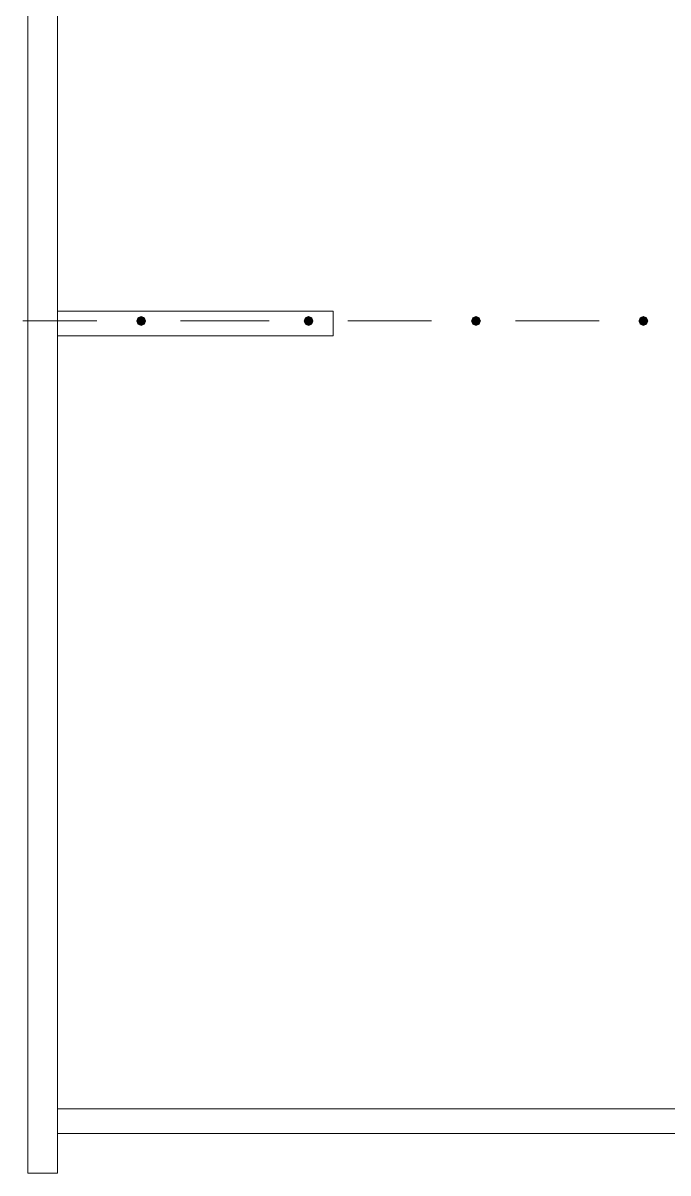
# Model space of a CAD drawing. Header units: millimetres. Extents: x 6 to 291, y 4 to 206.
# Drawn here: x 241.47 to 247.02, y 156.89 to 166.77 of the extents above; entities that cross this region are included whole.
import ezdxf

# ---------------------------------------------------------------- set-up
doc = ezdxf.new("R2010")
doc.units = ezdxf.units.MM
doc.layers.add('C00-00-00', color=7, linetype='Continuous')

msp = doc.modelspace()

# ---------------------------------------------------------------- hatches: boundary and pattern name
at = {"layer": 'C00-00-00'}
h = msp.add_hatch(color=256, dxfattribs=at)
h.dxf.hatch_style = 2
h.paths.add_polyline_path([(242.485328, 164.253337), (242.45543, 164.240902), (242.442995, 164.211004), (242.45543, 164.181106), (242.485328, 164.16867), (242.515226, 164.181106), (242.527661, 164.211004), (242.515226, 164.240902)])
h = msp.add_hatch(color=256, dxfattribs=at)
h.dxf.hatch_style = 2
h.paths.add_polyline_path([(243.924662, 164.253337), (243.894764, 164.240902), (243.882329, 164.211004), (243.894764, 164.181106), (243.924662, 164.16867), (243.95456, 164.181106), (243.966996, 164.211004), (243.95456, 164.240902)])
h = msp.add_hatch(color=256, dxfattribs=at)
h.dxf.hatch_style = 2
h.paths.add_polyline_path([(245.363996, 164.253337), (245.334098, 164.240902), (245.321663, 164.211004), (245.334098, 164.181106), (245.363996, 164.16867), (245.393894, 164.181106), (245.406329, 164.211004), (245.393894, 164.240902)])
h = msp.add_hatch(color=256, dxfattribs=at)
h.dxf.hatch_style = 2
h.paths.add_polyline_path([(246.80333, 164.253337), (246.773432, 164.240902), (246.760997, 164.211004), (246.773432, 164.181106), (246.80333, 164.16867), (246.833228, 164.181106), (246.845663, 164.211004), (246.833228, 164.240902)])

# ---------------------------------------------------------------- linework, layer by layer
at = {"layer": 'C00-00-00', "lineweight": 5}
for points in [[(241.511663, 171.026669), (241.511663, 156.887335)], [(241.765669, 171.026669), (241.765669, 156.887335)], [(241.469337, 164.211004), (242.104328, 164.211004)], [(242.824003, 164.211004), (243.586004, 164.211004)], [(244.263337, 164.211004), (244.982996, 164.211004)], [(245.702671, 164.211004), (246.422329, 164.211004)], [(253.280341, 157.437669), (241.765669, 157.437669)], [(253.280341, 157.226001), (241.765669, 157.226001)], [(241.765669, 156.887335), (241.511663, 156.887335)]]:
    msp.add_lwpolyline(points, dxfattribs=at)
msp.add_lwpolyline([(241.765669, 164.295668), (244.136326, 164.295668), (244.136326, 164.084001), (241.765669, 164.084001)], close=True, dxfattribs=at)

doc.saveas('drawing.dxf')
